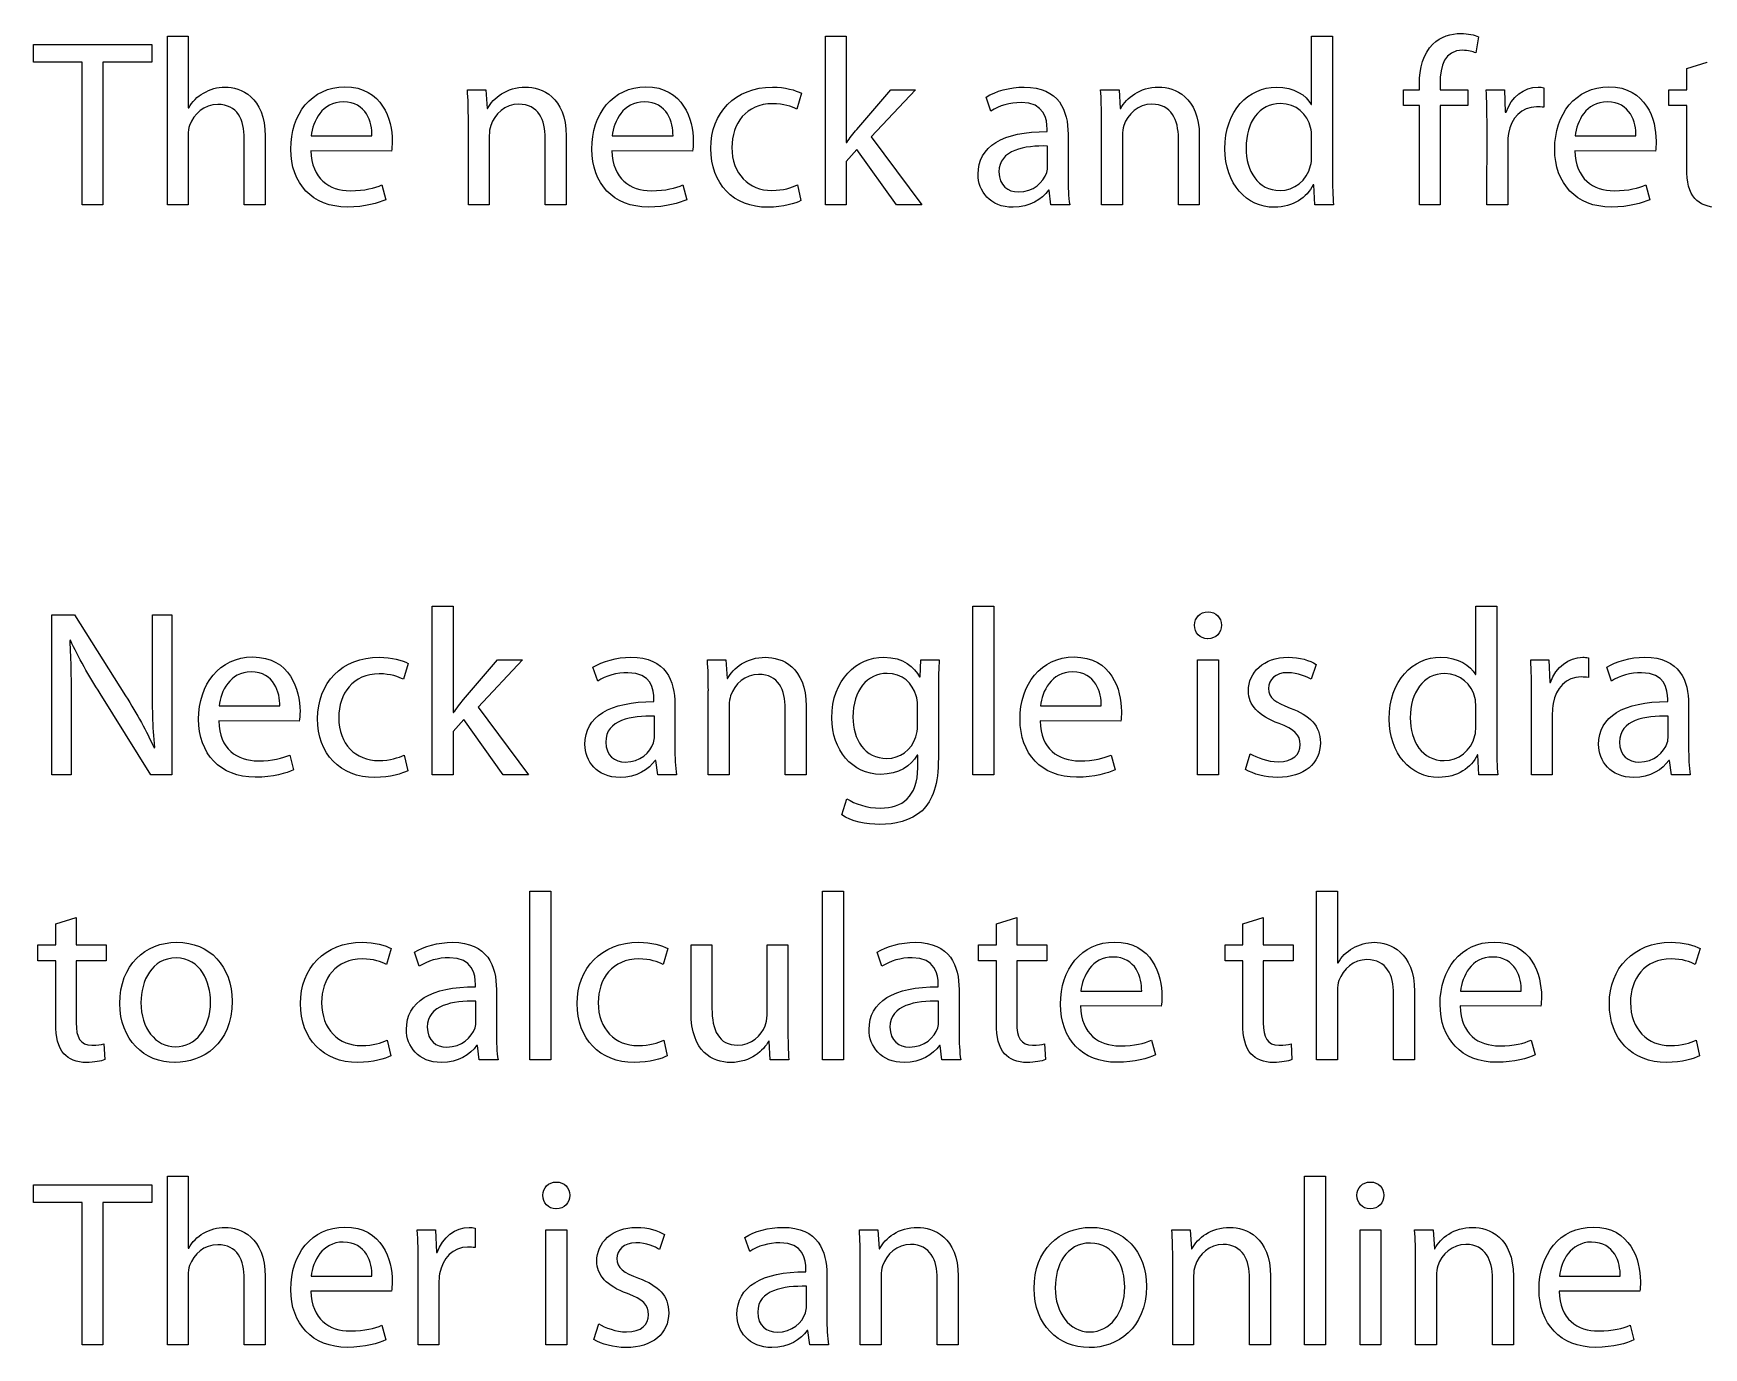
# Model space of a CAD drawing. Extents: x 14 to 1178, y 12 to 836.
# Drawn here: x 453.67 to 483.45, y 728.56 to 751.98 of the extents above; entities that cross this region are included whole.
import ezdxf

# ---------------------------------------------------------------- set-up
doc = ezdxf.new("R2010")
doc.units = 0
doc.layers.add('Gibson-Explorer-00-1958', color=7, linetype='CONTINUOUS')

msp = doc.modelspace()

# ---------------------------------------------------------------- linework, layer by layer
at = {"layer": 'Gibson-Explorer-00-1958', "color": 7}
for points in [[(454.535881, 751.465252), (453.667907, 751.465252), (453.667907, 751.778413), (455.780446, 751.778413), (455.780446, 751.465252), (454.908309, 751.465252), (454.908309, 748.925181), (454.535881, 748.925181), (454.535881, 751.465252)], [(470.419171, 741.770919), (470.79174, 741.770919), (470.79174, 738.765252), (470.419171, 738.765252), (470.419171, 741.770919)], [(474.428067, 738.765252), (474.428067, 740.814221), (474.800636, 740.814221), (474.800636, 738.765252), (474.428067, 738.765252)], [(462.520265, 736.690778), (462.892834, 736.690778), (462.892834, 733.685111), (462.520265, 733.685111), (462.520265, 736.690778)], [(467.73993, 736.690778), (468.112499, 736.690778), (468.112499, 733.685111), (467.73993, 733.685111), (467.73993, 736.690778)], [(454.535881, 731.145217), (453.667907, 731.145217), (453.667907, 731.458378), (455.780446, 731.458378), (455.780446, 731.145217), (454.908309, 731.145217), (454.908309, 728.605147), (454.535881, 728.605147), (454.535881, 731.145217)], [(476.333526, 731.610813), (476.70613, 731.610813), (476.70613, 728.605147), (476.333526, 728.605147), (476.333526, 731.610813)], [(462.808273, 728.605147), (462.808273, 730.654115), (463.180842, 730.654115), (463.180842, 728.605147), (462.808273, 728.605147)], [(477.324161, 728.605147), (477.324161, 730.654115), (477.696765, 730.654115), (477.696765, 728.605147), (477.324161, 728.605147)]]:
    msp.add_lwpolyline(points, close=True, dxfattribs=at)
for points in [[(456.428746, 750.161279), (456.428746, 748.925181), (456.056142, 748.925181), (456.056142, 751.930848), (456.056212, 751.930848)], [(456.056212, 751.930848), (456.428816, 751.930848), (456.428816, 750.652381), (456.437283, 750.652381)], [(468.349706, 750.267219), (468.955002, 750.97415), (469.399573, 750.97415), (468.607904, 750.131646), (469.509675, 748.925181), (469.056638, 748.925181), (468.35401, 749.911513), (468.163475, 749.695683), (468.163475, 748.925181), (467.790906, 748.925181), (467.790906, 751.930848), (468.163475, 751.930848), (468.163475, 750.034315), (468.163475, 750.034315)], [(476.452341, 750.711648), (476.460808, 750.711648), (476.460808, 751.930848), (476.833377, 751.930848), (476.833236, 751.930848)], [(476.833236, 751.930848), (476.833236, 749.454348)], [(479.436524, 751.918113), (479.390028, 751.630281)], [(483.149863, 749.572917), (483.149863, 750.690517), (482.832222, 750.690517), (482.832222, 750.97422), (483.149863, 750.97422), (483.149863, 751.350952), (483.513823, 751.465322), (483.513788, 751.465252)], [(461.407075, 750.97415), (461.737275, 750.97415), (461.758442, 750.639646), (461.766908, 750.639646)], [(467.363375, 750.910579), (467.278602, 750.627052)], [(470.741399, 750.593115), (470.656802, 750.842881)], [(472.697198, 750.97415), (473.027398, 750.97415), (473.048565, 750.639646), (473.057032, 750.639646)], [(478.382494, 748.925181), (478.382494, 750.690446), (478.098791, 750.690446), (478.098791, 750.97415), (478.382494, 750.97415), (478.382494, 751.071481)], [(478.750794, 751.084217), (478.750794, 750.97415), (479.246024, 750.97415), (479.246024, 750.690446), (478.754922, 750.690446), (478.754922, 748.925181), (478.382494, 748.925181), (478.382494, 748.925181)], [(479.572026, 750.97415), (479.898098, 750.97415), (479.915032, 750.571948), (479.927732, 750.571948)], [(480.600726, 751.007946), (480.600726, 750.660672)], [(461.796471, 750.161279), (461.796471, 748.925181), (461.423867, 748.925181), (461.423867, 750.419336), (461.424008, 750.419336)], [(471.744769, 750.228977), (471.744769, 750.271346)], [(473.086595, 750.161279), (473.086595, 748.925181), (472.714026, 748.925181), (472.714026, 750.419336), (472.714132, 750.419336)], [(479.957224, 750.017311), (479.957224, 748.92504), (479.58462, 748.92504), (479.588853, 750.334775), (479.588959, 750.334917)], [(457.800346, 750.144417), (457.800346, 748.925181), (457.427918, 748.925181), (457.427918, 750.102013)], [(458.621612, 750.152848), (459.705452, 750.152848), (459.705452, 750.152848)], [(463.168036, 750.14872), (463.168036, 748.925181), (462.795608, 748.925181), (462.795608, 750.106317)], [(463.989232, 750.152848), (465.073071, 750.152848), (465.073071, 750.152848)], [(468.163475, 750.034315), (468.171942, 750.034315)], [(471.753342, 749.61525), (471.753342, 749.970779), (471.753271, 749.970779)], [(472.117338, 750.182481), (472.117338, 749.416283), (472.117408, 749.416283)], [(474.458159, 750.14872), (474.458159, 748.925181), (474.085732, 748.925181), (474.085732, 750.106317)], [(476.460667, 749.784548), (476.460667, 750.140113), (476.460667, 750.140113)], [(481.160125, 750.152848), (482.243929, 750.152848), (482.243929, 750.152848)], [(460.052585, 749.881879), (458.617555, 749.886113), (458.617485, 749.886183)], [(465.420204, 749.881879), (463.98514, 749.886113), (463.985105, 749.886183)], [(482.591063, 749.881879), (481.155998, 749.886113), (481.155963, 749.886183)], [(459.883216, 749.276583), (459.950914, 749.014046)], [(465.250836, 749.276583), (465.318534, 749.014046)], [(467.291373, 749.276583), (467.354908, 748.997183), (467.354908, 748.997183)], [(472.147042, 748.925181), (471.812538, 748.925181), (471.778671, 749.183379), (471.765971, 749.183379)], [(476.850169, 748.925181), (476.515806, 748.925181), (476.498873, 749.280711), (476.490406, 749.280711)], [(482.421694, 749.276583), (482.489392, 749.014046)], [(453.993979, 738.765252), (453.993979, 741.618483), (454.400344, 741.618483), (455.310511, 740.174987)], [(455.788842, 740.420556), (455.788842, 741.618589), (456.13594, 741.618589), (456.13594, 738.765358), (455.763513, 738.765358), (454.857474, 740.213158)], [(461.338777, 740.107289), (461.94425, 740.814221), (462.388679, 740.814221), (461.597011, 739.971717), (462.498746, 738.765252), (462.045709, 738.765252), (461.343081, 739.751584), (461.152581, 739.535754), (461.152581, 738.765252), (460.780013, 738.765252), (460.780013, 741.770919), (461.152581, 741.770919), (461.152581, 739.874244), (461.152546, 739.874244)], [(479.381067, 740.551719), (479.389534, 740.551719), (479.389534, 741.770919), (479.762138, 741.770919), (479.761926, 741.770919)], [(479.761926, 741.770919), (479.761926, 739.294419)], [(454.328307, 741.165728), (454.315607, 741.161495)], [(474.610136, 741.190952), (474.605903, 741.190952), (474.605832, 741.190952)], [(460.352411, 740.75065), (460.267673, 740.467123)], [(465.686234, 740.814221), (466.016434, 740.814221), (466.037601, 740.479717), (466.046068, 740.479717)], [(469.470869, 740.509315), (469.479336, 740.509315), (469.492036, 740.814221), (469.822236, 740.814221)], [(476.540395, 740.733787), (476.45153, 740.467123)], [(480.367328, 740.814221), (480.6934, 740.814221), (480.710334, 740.412019), (480.723034, 740.412019)], [(481.396028, 740.848017), (481.396028, 740.500742)], [(463.73047, 740.433185), (463.645909, 740.682776)], [(481.807049, 740.433185), (481.722489, 740.682776)], [(464.733875, 740.069048), (464.733875, 740.111417)], [(466.07563, 740.00135), (466.07563, 738.765252), (465.703026, 738.765252), (465.703026, 740.259548), (465.703168, 740.259548)], [(469.805303, 740.255421), (469.805303, 739.065854), (469.805409, 739.065854)], [(480.752526, 739.857417), (480.752526, 738.765146), (480.379922, 738.765146), (480.384155, 740.174882), (480.384261, 740.174987)], [(482.810455, 740.069048), (482.810455, 740.111417)], [(454.341007, 739.984664), (454.341007, 738.765429), (453.993909, 738.765429), (453.993979, 738.765252)], [(456.978479, 739.992919), (458.062283, 739.992919), (458.062283, 739.992919)], [(461.152546, 739.874244), (461.161013, 739.874244)], [(464.742377, 739.455321), (464.742377, 739.81085), (464.742342, 739.81085)], [(465.106444, 740.022552), (465.106444, 739.256354), (465.106479, 739.256354)], [(467.447195, 739.988791), (467.447195, 738.765252), (467.074767, 738.765252), (467.074767, 739.946387)], [(469.432875, 739.641517), (469.432875, 740.009782), (469.43284, 740.009782)], [(471.62546, 739.992919), (472.709299, 739.992919), (472.709299, 739.992919)], [(479.389322, 739.624442), (479.389322, 739.980148), (479.389322, 739.980148)], [(482.818992, 739.455321), (482.818992, 739.81085), (482.818922, 739.81085)], [(483.183024, 740.022552), (483.183024, 739.256354), (483.183059, 739.256354)], [(458.409452, 739.72195), (456.974422, 739.726184), (456.974352, 739.726254)], [(473.056432, 739.72195), (471.621367, 739.726184), (471.621332, 739.726254)], [(455.818511, 739.247923), (455.831211, 739.252156)], [(458.240048, 739.116654), (458.307746, 738.854152)], [(460.280409, 739.116654), (460.343979, 738.837254), (460.343979, 738.837254)], [(465.136113, 738.765252), (464.801609, 738.765252), (464.767742, 739.02345), (464.755042, 739.02345)], [(469.436967, 738.892217), (469.436967, 739.116654), (469.428501, 739.116654)], [(472.887063, 739.116654), (472.954762, 738.854152)], [(475.278826, 738.862584), (475.367691, 739.141984), (475.367691, 739.141984)], [(479.778859, 738.765252), (479.444532, 738.765252), (479.427599, 739.120782), (479.419132, 739.120782)], [(483.212692, 738.765252), (482.878188, 738.765252), (482.844322, 739.02345), (482.831622, 739.02345)], [(468.082371, 738.049889), (468.17554, 738.337721)], [(476.922735, 734.921209), (476.922735, 733.685111), (476.550167, 733.685111), (476.550167, 736.690778), (476.550237, 736.690778)], [(476.550237, 736.690778), (476.922806, 736.690778), (476.922806, 735.412311), (476.931273, 735.412311)], [(454.066052, 734.332882), (454.066052, 735.450482), (453.748411, 735.450482), (453.748411, 735.734186), (454.066052, 735.734186), (454.066052, 736.110917), (454.430048, 736.225287), (454.429978, 736.225182)], [(454.429978, 736.225182), (454.429978, 735.73408), (454.963448, 735.73408), (454.963448, 735.450376), (454.429978, 735.450376), (454.429978, 734.345546)], [(470.839153, 734.332882), (470.839153, 735.450482), (470.521512, 735.450482), (470.521512, 735.734186), (470.839153, 735.734186), (470.839153, 736.110917), (471.203114, 736.225287), (471.203079, 736.225182)], [(471.203079, 736.225182), (471.203079, 735.73408), (471.736585, 735.73408), (471.736585, 735.450376), (471.203079, 735.450376), (471.203079, 734.345546)], [(475.233918, 734.332882), (475.233918, 735.450482), (474.916276, 735.450482), (474.916276, 735.734186), (475.233918, 735.734186), (475.233918, 736.110917), (475.597914, 736.225287), (475.597843, 736.225182)], [(475.597843, 736.225182), (475.597843, 735.73408), (476.131314, 735.73408), (476.131314, 735.450376), (475.597843, 735.450376), (475.597843, 734.345546)], [(460.048034, 735.670509), (459.963297, 735.386982)], [(464.979867, 735.670509), (464.89513, 735.386982)], [(465.394558, 734.536046), (465.394558, 735.73408), (465.767161, 735.73408), (465.767161, 734.603744)], [(466.749259, 734.480943), (466.749259, 735.73408), (467.121687, 735.73408), (467.121687, 734.243911), (467.121863, 734.243911)], [(483.387035, 735.670509), (483.302263, 735.386982)], [(460.547391, 735.352868), (460.462795, 735.60267)], [(468.798052, 735.352868), (468.713456, 735.60267)], [(461.550762, 734.988907), (461.550762, 735.031276)], [(461.923365, 734.942411), (461.923365, 734.176213), (461.923401, 734.176213)], [(469.801422, 734.988907), (469.801422, 735.031276)], [(470.174026, 734.942411), (470.174026, 734.176213), (470.174061, 734.176213)], [(472.346537, 734.912778), (473.430341, 734.912778), (473.430341, 734.912778)], [(478.2943, 734.904346), (478.2943, 733.685111), (477.921908, 733.685111), (477.921908, 734.861943)], [(479.115637, 734.912778), (480.199441, 734.912778), (480.199441, 734.912778)], [(461.559299, 734.37518), (461.559299, 734.730709), (461.559228, 734.730709)], [(469.809959, 734.37518), (469.809959, 734.730709), (469.809889, 734.730709)], [(473.777475, 734.641809), (472.34241, 734.646043), (472.342375, 734.646113)], [(480.546574, 734.641809), (479.11151, 734.646043), (479.111474, 734.646113)], [(454.925383, 733.973048), (454.942317, 733.689521)], [(456.20004, 733.918015), (456.204273, 733.918015), (456.204203, 733.918015)], [(459.976032, 734.036513), (460.039603, 733.757113), (460.039603, 733.757113)], [(461.953034, 733.685111), (461.61853, 733.685111), (461.584663, 733.943309), (461.571963, 733.943309)], [(464.907865, 734.036513), (464.971436, 733.757113), (464.971436, 733.757113)], [(467.138797, 733.685111), (466.808597, 733.685111), (466.78743, 734.01965), (466.778963, 734.01965)], [(470.203695, 733.685111), (469.869191, 733.685111), (469.835324, 733.943309), (469.822624, 733.943309)], [(471.698485, 733.973048), (471.715418, 733.689521)], [(473.608106, 734.036513), (473.675804, 733.774011)], [(476.093249, 733.973048), (476.110182, 733.689521)], [(480.377206, 734.036513), (480.444904, 733.774011)], [(483.315033, 734.036513), (483.378568, 733.757113), (483.378568, 733.757113)], [(456.19563, 733.638615), (456.191397, 733.638615), (456.191503, 733.638615)], [(456.428746, 729.841245), (456.428746, 728.605147), (456.056142, 728.605147), (456.056142, 731.610813), (456.056212, 731.610813)], [(456.056212, 731.610813), (456.428816, 731.610813), (456.428816, 730.332347), (456.437283, 730.332347)], [(462.990342, 731.030847), (462.986108, 731.030847), (462.986038, 731.030847)], [(477.50623, 731.030847), (477.501996, 731.030847), (477.501926, 731.030847)], [(460.513948, 730.654115), (460.84002, 730.654115), (460.856953, 730.251913), (460.869653, 730.251913)], [(461.542648, 730.687911), (461.542648, 730.340813)], [(464.920777, 730.573682), (464.831912, 730.307017)], [(468.396167, 730.654115), (468.726367, 730.654115), (468.747534, 730.319611), (468.756001, 730.319611)], [(473.967234, 730.654115), (474.297434, 730.654115), (474.3186, 730.319611), (474.327067, 730.319611)], [(478.297687, 730.654115), (478.627887, 730.654115), (478.649053, 730.319611), (478.65752, 730.319611)], [(466.440403, 730.27308), (466.355806, 730.522847)], [(460.899146, 729.697452), (460.899146, 728.605182), (460.526577, 728.605182), (460.53081, 730.014917), (460.530881, 730.014882)], [(468.785563, 729.841245), (468.785563, 728.605147), (468.412995, 728.605147), (468.412995, 730.099443), (468.413101, 730.099443)], [(474.35663, 729.841245), (474.35663, 728.605147), (473.984061, 728.605147), (473.984061, 730.099443), (473.984167, 730.099443)], [(478.687083, 729.841245), (478.687083, 728.605147), (478.314479, 728.605147), (478.314479, 730.099443), (478.31462, 730.099443)], [(457.800346, 729.824382), (457.800346, 728.605147), (457.427918, 728.605147), (457.427918, 729.781837)], [(458.621612, 729.832813), (459.705452, 729.832813), (459.705452, 729.832813)], [(467.443773, 729.908943), (467.443773, 729.951311)], [(467.816377, 729.862447), (467.816377, 729.096249), (467.816412, 729.096249)], [(470.157128, 729.828686), (470.157128, 728.605147), (469.7847, 728.605147), (469.7847, 729.786317)], [(475.728194, 729.828686), (475.728194, 728.605147), (475.355767, 728.605147), (475.355767, 729.786317)], [(480.058647, 729.828686), (480.058647, 728.605147), (479.68622, 728.605147), (479.68622, 729.786317)], [(480.88002, 729.832813), (481.963859, 729.832813), (481.963859, 729.832813)], [(460.052585, 729.561845), (458.617555, 729.566078), (458.617485, 729.566148)], [(467.45231, 729.295215), (467.45231, 729.650745), (467.45224, 729.650745)], [(482.310992, 729.561845), (480.875928, 729.566078), (480.875892, 729.566148)], [(459.883216, 728.956549), (459.950914, 728.694047)], [(463.659208, 728.702478), (463.748073, 728.981878), (463.748073, 728.981878)], [(467.846046, 728.605147), (467.511542, 728.605147), (467.477675, 728.863345), (467.464975, 728.863345)], [(472.502571, 728.83805), (472.506804, 728.83805), (472.506734, 728.83805)], [(482.141624, 728.956549), (482.209322, 728.694047)], [(472.498161, 728.55865), (472.493928, 728.55865), (472.494034, 728.55865)]]:
    msp.add_lwpolyline(points, dxfattribs=at)
for points in [[(478.382494, 751.071481), (478.382494, 751.359313), (478.450192, 751.621815), (478.623653, 751.78702)], [(478.623653, 751.78702), (478.76353, 751.922417), (478.949726, 751.977379), (479.119059, 751.977379)], [(479.119059, 751.977379), (479.254455, 751.977379), (479.364522, 751.947746), (479.436524, 751.918113)], [(479.148692, 751.676954), (478.835355, 751.676954), (478.750794, 751.397377), (478.750794, 751.084217)], [(479.390028, 751.630281), (479.330761, 751.655681), (479.258759, 751.676954), (479.148692, 751.676954)], [(456.437283, 750.652381), (456.49655, 750.75832), (456.589718, 750.855652), (456.703948, 750.914883)], [(456.703948, 750.914883), (456.814014, 750.982581), (456.945248, 751.020646), (457.084948, 751.020646)], [(457.084948, 751.020646), (457.36022, 751.020646), (457.800346, 750.851348), (457.800346, 750.144417)], [(458.257652, 749.915817), (458.257652, 750.538187), (458.625916, 751.024985), (459.222781, 751.024985)], [(459.222781, 751.024985), (459.891648, 751.024985), (460.065285, 750.436552), (460.065285, 750.059644)], [(461.424008, 750.419336), (461.424008, 750.635483), (461.419775, 750.804817), (461.407075, 750.97415)], [(461.766908, 750.639646), (461.868544, 750.830146), (462.105575, 751.020646), (462.444206, 751.020646)], [(462.444206, 751.020646), (462.72791, 751.020646), (463.168036, 750.851348), (463.168036, 750.14872)], [(463.625271, 749.915817), (463.625271, 750.538187), (463.993536, 751.024985), (464.590401, 751.024985)], [(464.590401, 751.024985), (465.259267, 751.024985), (465.432904, 750.436552), (465.432904, 750.059644)], [(465.746242, 749.928411), (465.746242, 750.559177), (466.178077, 751.020646), (466.846944, 751.020646)], [(466.846944, 751.020646), (467.067077, 751.020646), (467.26174, 750.965719), (467.363375, 750.910579)], [(470.656802, 750.842881), (470.826136, 750.948503), (471.075902, 751.020646), (471.3341, 751.020646)], [(471.3341, 751.020646), (471.964902, 751.020646), (472.117338, 750.593115), (472.117338, 750.182481)], [(472.714132, 750.419336), (472.714132, 750.635483), (472.709898, 750.804817), (472.697198, 750.97415)], [(473.057032, 750.639646), (473.158667, 750.830146), (473.395698, 751.020646), (473.73433, 751.020646)], [(473.73433, 751.020646), (474.017893, 751.020646), (474.458159, 750.851348), (474.458159, 750.14872)], [(474.915677, 749.919944), (474.911443, 750.605885), (475.338904, 751.020646), (475.83431, 751.020646)], [(475.83431, 751.020646), (476.151775, 751.020646), (476.363477, 750.872515), (476.452341, 750.711648)], [(479.588959, 750.334917), (479.588959, 750.576252), (479.584726, 750.78365), (479.572026, 750.97415)], [(479.927732, 750.571948), (480.020759, 750.847185), (480.2495, 751.020646), (480.499267, 751.020646)], [(480.499267, 751.020646), (480.537332, 751.020646), (480.566965, 751.016413), (480.600726, 751.007946)], [(480.796129, 749.915817), (480.796129, 750.538187), (481.164429, 751.024985), (481.761294, 751.024985)], [(481.761294, 751.024985), (482.430161, 751.024985), (482.603763, 750.436552), (482.603763, 750.059644)], [(456.953714, 750.711648), (456.712379, 750.711648), (456.526148, 750.542315), (456.454146, 750.339044)], [(457.427918, 750.102013), (457.427918, 750.436552), (457.305116, 750.711648), (456.953714, 750.711648)], [(459.193148, 750.75832), (458.812112, 750.75832), (458.651246, 750.411046), (458.621612, 750.152848)], [(459.705452, 750.152848), (459.709685, 750.385717), (459.60812, 750.75832), (459.193148, 750.75832)], [(462.321405, 750.715952), (462.080069, 750.715952), (461.889569, 750.542315), (461.821871, 750.334917)], [(462.795608, 750.106317), (462.795608, 750.436552), (462.672806, 750.715952), (462.321405, 750.715952)], [(464.560767, 750.75832), (464.179767, 750.75832), (464.018865, 750.411046), (463.989232, 750.152848)], [(465.073071, 750.152848), (465.077304, 750.385717), (464.97574, 750.75832), (464.560767, 750.75832)], [(466.846944, 750.724383), (466.377044, 750.724383), (466.122973, 750.372981), (466.122973, 749.94545)], [(467.278602, 750.627052), (467.189738, 750.673583), (467.050038, 750.724383), (466.846944, 750.724383)], [(471.278997, 750.745585), (471.084334, 750.745585), (470.885402, 750.690446), (470.741399, 750.593115)], [(471.744769, 750.271346), (471.744769, 750.440679), (471.698097, 750.749713), (471.278997, 750.745585)], [(473.611528, 750.715952), (473.370193, 750.715952), (473.179693, 750.542315), (473.111995, 750.334917)], [(474.085732, 750.106317), (474.085732, 750.436552), (473.96293, 750.715952), (473.611528, 750.715952)], [(475.906136, 750.728511), (475.520796, 750.728511), (475.292232, 750.389879), (475.292232, 749.941146)], [(476.443734, 750.300979), (476.38863, 750.533883), (476.185536, 750.728511), (475.906136, 750.728511)], [(480.469492, 750.669138), (480.207132, 750.669138), (480.020759, 750.470172), (479.969924, 750.195075)], [(480.600726, 750.660672), (480.558534, 750.664905), (480.520292, 750.669138), (480.469492, 750.669138)], [(481.731661, 750.75832), (481.350625, 750.75832), (481.189724, 750.411046), (481.160125, 750.152848)], [(482.243929, 750.152848), (482.248163, 750.385717), (482.146598, 750.75832), (481.731661, 750.75832)], [(456.454146, 750.339044), (456.432979, 750.28842), (456.428746, 750.233281), (456.428746, 750.161279)], [(461.821871, 750.334917), (461.804938, 750.28842), (461.796471, 750.220546), (461.796471, 750.161279)], [(468.171942, 750.034315), (468.222742, 750.106317), (468.29044, 750.199344), (468.349706, 750.267219)], [(470.512799, 749.467083), (470.512799, 749.962313), (470.9531, 750.233281), (471.744769, 750.228977)], [(473.111995, 750.334917), (473.095061, 750.28842), (473.086595, 750.220546), (473.086595, 750.161279)], [(476.460667, 750.140113), (476.460667, 750.190913), (476.456434, 750.250179), (476.443734, 750.300979)], [(460.065285, 750.059644), (460.065285, 749.983515), (460.061052, 749.924248), (460.052585, 749.881879)], [(465.432904, 750.059644), (465.432904, 749.983515), (465.428671, 749.924248), (465.420204, 749.881879)], [(466.76651, 748.878685), (466.148444, 748.878685), (465.746242, 749.297785), (465.746242, 749.928411)], [(466.122973, 749.94545), (466.122973, 749.471246), (466.427844, 749.179252), (466.834208, 749.179252)], [(471.753271, 749.970779), (471.346942, 749.979246), (470.885473, 749.907385), (470.885473, 749.509487)], [(475.292232, 749.941146), (475.292232, 749.522046), (475.49963, 749.179252), (475.897704, 749.179252)], [(479.969924, 750.195075), (479.961457, 750.139972), (479.957224, 750.080705), (479.957224, 750.017311)], [(482.603763, 750.059644), (482.603763, 749.983515), (482.599529, 749.924248), (482.591063, 749.881879)], [(459.26515, 748.882813), (458.638652, 748.882813), (458.257652, 749.301913), (458.257652, 749.915817)], [(458.617485, 749.886183), (458.625952, 749.382346), (458.943381, 749.174948), (459.315985, 749.174948)], [(464.632769, 748.882813), (464.006306, 748.882813), (463.625271, 749.301913), (463.625271, 749.915817)], [(463.985105, 749.886183), (463.993571, 749.382346), (464.311001, 749.174948), (464.683604, 749.174948)], [(475.796245, 748.878685), (475.30084, 748.878685), (474.915677, 749.297785), (474.915677, 749.919944)], [(476.443734, 749.623681), (476.456434, 749.674481), (476.460667, 749.725317), (476.460667, 749.784548)], [(481.803663, 748.882813), (481.177165, 748.882813), (480.796129, 749.301913), (480.796129, 749.915817)], [(481.155963, 749.886183), (481.164429, 749.382346), (481.481894, 749.174948), (481.854463, 749.174948)], [(471.139297, 748.878685), (470.7245, 748.878685), (470.512799, 749.170644), (470.512799, 749.467083)], [(470.885473, 749.509487), (470.885473, 749.263848), (471.04634, 749.153781), (471.232536, 749.153781)], [(471.232536, 749.153781), (471.503504, 749.153781), (471.677142, 749.323079), (471.736408, 749.496717)], [(471.736408, 749.496717), (471.749108, 749.534781), (471.753342, 749.57715), (471.753342, 749.61525)], [(472.117408, 749.416283), (472.117408, 749.238519), (472.125875, 749.064881), (472.147042, 748.925181)], [(475.897704, 749.179252), (476.147471, 749.179252), (476.376036, 749.348585), (476.443734, 749.623681)], [(476.833236, 749.454348), (476.833236, 749.272279), (476.837469, 749.064881), (476.850169, 748.925181)], [(483.29369, 749.035319), (483.192055, 749.149513), (483.149863, 749.331617), (483.149863, 749.572917)], [(459.315985, 749.174948), (459.582614, 749.174948), (459.74782, 749.221444), (459.883216, 749.276583)], [(464.683604, 749.174948), (464.950234, 749.174948), (465.11544, 749.221444), (465.250836, 749.276583)], [(466.834208, 749.179252), (467.04591, 749.179252), (467.18561, 749.230087), (467.291373, 749.276583)], [(471.765971, 749.183379), (471.655869, 749.022513), (471.431432, 748.878685), (471.139297, 748.878685)], [(476.490406, 749.280711), (476.376212, 749.052146), (476.130573, 748.878685), (475.796245, 748.878685)], [(481.854463, 749.174948), (482.121127, 749.174948), (482.286298, 749.221444), (482.421694, 749.276583)], [(483.695927, 748.878756), (483.52229, 748.878756), (483.38259, 748.937987), (483.29369, 749.035319)], [(459.950914, 749.014046), (459.819646, 748.954815), (459.591046, 748.882813), (459.26515, 748.882813)], [(465.318534, 749.014046), (465.187442, 748.954815), (464.958701, 748.882813), (464.632769, 748.882813)], [(467.354908, 748.997183), (467.257612, 748.950511), (467.041606, 748.878685), (466.76651, 748.878685)], [(482.489392, 749.014046), (482.358123, 748.954815), (482.129559, 748.882813), (481.803663, 748.882813)], [(474.373105, 741.432287), (474.373105, 741.563521), (474.470436, 741.669283), (474.614263, 741.669283)], [(474.614263, 741.669283), (474.758267, 741.669283), (474.851436, 741.563521), (474.851436, 741.432287)], [(474.605832, 741.190952), (474.466132, 741.190952), (474.373105, 741.301019), (474.373105, 741.432287)], [(474.851436, 741.432287), (474.851436, 741.301019), (474.758267, 741.190952), (474.610136, 741.190952)], [(454.315607, 741.161495), (454.336774, 740.801662), (454.341007, 740.458691), (454.341007, 739.984664)], [(454.857474, 740.213158), (454.658507, 740.530623), (454.468007, 740.856695), (454.328307, 741.165728)], [(456.614483, 739.755887), (456.614483, 740.378258), (456.982783, 740.865021), (457.579648, 740.865021)], [(457.579648, 740.865021), (458.248515, 740.865021), (458.422152, 740.276623), (458.422152, 739.899715)], [(458.735313, 739.768623), (458.735313, 740.399248), (459.167148, 740.860717), (459.836015, 740.860717)], [(459.836015, 740.860717), (460.056148, 740.860717), (460.250811, 740.805789), (460.352411, 740.75065)], [(463.645909, 740.682776), (463.815242, 740.788715), (464.065009, 740.860717), (464.323207, 740.860717)], [(464.323207, 740.860717), (464.954009, 740.860717), (465.106444, 740.433185), (465.106444, 740.022552)], [(465.703168, 740.259548), (465.703168, 740.475554), (465.698934, 740.644887), (465.686234, 740.814221)], [(466.046068, 740.479717), (466.147703, 740.670217), (466.384699, 740.860717), (466.723366, 740.860717)], [(466.723366, 740.860717), (467.007069, 740.860717), (467.447195, 740.691419), (467.447195, 739.988791)], [(467.904571, 739.777089), (467.904571, 740.47125), (468.357573, 740.860717), (468.831636, 740.860717)], [(468.831636, 740.860717), (469.187165, 740.860717), (469.377665, 740.678648), (469.470869, 740.509315)], [(469.822236, 740.814221), (469.809536, 740.670217), (469.805303, 740.505187), (469.805303, 740.255421)], [(471.261499, 739.755887), (471.261499, 740.378258), (471.629763, 740.865021), (472.226628, 740.865021)], [(472.226628, 740.865021), (472.895495, 740.865021), (473.069132, 740.276623), (473.069132, 739.899715)], [(475.33393, 740.259548), (475.33393, 740.589783), (475.604722, 740.860717), (476.040861, 740.860717)], [(476.040861, 740.860717), (476.248259, 740.860717), (476.430328, 740.805789), (476.540395, 740.733787)], [(477.844367, 739.760015), (477.840134, 740.445956), (478.26763, 740.860717), (478.763036, 740.860717)], [(478.763036, 740.860717), (479.080501, 740.860717), (479.292202, 740.712585), (479.381067, 740.551719)], [(480.384261, 740.174987), (480.384261, 740.416323), (480.380028, 740.623721), (480.367328, 740.814221)], [(480.723034, 740.412019), (480.816061, 740.687256), (481.044626, 740.860717), (481.294393, 740.860717)], [(481.294393, 740.860717), (481.332634, 740.860717), (481.362267, 740.856483), (481.396028, 740.848017)], [(481.722489, 740.682776), (481.891822, 740.788715), (482.141589, 740.860717), (482.399787, 740.860717)], [(482.399787, 740.860717), (483.030588, 740.860717), (483.183024, 740.433185), (483.183024, 740.022552)], [(455.831211, 739.252156), (455.797344, 739.633191), (455.788842, 739.980254), (455.788842, 740.420556)], [(457.550015, 740.598391), (457.168979, 740.598391), (457.008113, 740.251117), (456.978479, 739.992919)], [(458.062283, 739.992919), (458.066517, 740.225787), (457.964987, 740.598391), (457.550015, 740.598391)], [(459.836015, 740.564454), (459.366079, 740.564454), (459.112009, 740.213052), (459.112009, 739.785521)], [(460.267673, 740.467123), (460.178809, 740.513654), (460.039109, 740.564454), (459.836015, 740.564454)], [(464.268068, 740.585656), (464.07344, 740.585656), (463.874473, 740.530517), (463.73047, 740.433185)], [(464.733875, 740.111417), (464.733875, 740.28075), (464.687168, 740.589783), (464.268068, 740.585656)], [(466.600564, 740.556023), (466.359228, 740.556023), (466.168693, 740.382385), (466.10103, 740.174987)], [(467.074767, 739.946387), (467.074767, 740.276623), (466.951966, 740.556023), (466.600564, 740.556023)], [(468.890973, 740.572885), (468.535409, 740.572885), (468.281338, 740.272319), (468.281338, 739.793952)], [(469.411673, 740.174987), (469.343975, 740.395121), (469.16621, 740.572885), (468.890973, 740.572885)], [(472.196995, 740.598391), (471.815995, 740.598391), (471.655093, 740.251117), (471.62546, 739.992919)], [(472.709299, 739.992919), (472.713532, 740.225787), (472.611967, 740.598391), (472.196995, 740.598391)], [(476.03243, 740.585656), (475.812297, 740.585656), (475.693622, 740.458515), (475.693622, 740.306256)], [(476.45153, 740.467123), (476.371097, 740.513654), (476.22293, 740.585656), (476.03243, 740.585656)], [(478.834791, 740.568582), (478.449452, 740.568582), (478.220852, 740.22995), (478.220852, 739.781217)], [(479.372389, 740.14105), (479.31725, 740.373954), (479.114156, 740.568582), (478.834791, 740.568582)], [(481.264759, 740.509209), (481.002434, 740.509209), (480.816061, 740.310278), (480.765226, 740.035182)], [(481.396028, 740.500742), (481.353836, 740.504976), (481.315595, 740.509209), (481.264759, 740.509209)], [(482.344683, 740.585656), (482.15002, 740.585656), (481.951053, 740.530517), (481.807049, 740.433185)], [(482.810455, 740.111417), (482.810455, 740.28075), (482.763783, 740.589783), (482.344683, 740.585656)], [(455.310511, 740.174987), (455.517909, 739.840484), (455.687242, 739.544185), (455.818511, 739.247923)], [(461.161013, 739.874244), (461.211848, 739.946387), (461.279546, 740.039415), (461.338777, 740.107289)], [(466.10103, 740.174987), (466.084097, 740.128491), (466.07563, 740.060617), (466.07563, 740.00135)], [(469.43284, 740.009782), (469.43284, 740.069048), (469.428607, 740.124187), (469.411673, 740.174987)], [(475.879995, 739.679582), (475.507391, 739.815154), (475.33393, 740.014085), (475.33393, 740.259548)], [(475.693622, 740.306256), (475.693622, 740.132619), (475.812297, 740.056489), (476.078926, 739.954854)], [(479.389322, 739.980148), (479.389322, 740.030984), (479.385089, 740.09025), (479.372389, 740.14105)], [(458.422152, 739.899715), (458.422152, 739.823585), (458.417919, 739.764319), (458.409452, 739.72195)], [(463.501905, 739.307154), (463.501905, 739.802384), (463.942171, 740.073352), (464.733875, 740.069048)], [(464.742342, 739.81085), (464.335977, 739.819317), (463.874509, 739.747456), (463.874509, 739.349558)], [(473.069132, 739.899715), (473.069132, 739.823585), (473.064899, 739.764319), (473.056432, 739.72195)], [(476.078926, 739.954854), (476.430328, 739.823585), (476.616559, 739.645821), (476.616559, 739.336787)], [(480.765226, 740.035182), (480.756759, 739.980042), (480.752526, 739.920811), (480.752526, 739.857417)], [(481.578485, 739.307154), (481.578485, 739.802384), (482.018751, 740.073352), (482.810455, 740.069048)], [(482.818922, 739.81085), (482.412592, 739.819317), (481.951089, 739.747456), (481.951089, 739.349558)], [(457.622017, 738.722884), (456.995519, 738.722884), (456.614483, 739.141984), (456.614483, 739.755887)], [(456.974352, 739.726254), (456.982819, 739.222417), (457.300248, 739.015019), (457.672817, 739.015019)], [(459.755546, 738.718756), (459.137515, 738.718756), (458.735313, 739.137856), (458.735313, 739.768623)], [(459.112009, 739.785521), (459.112009, 739.311317), (459.416915, 739.019323), (459.823244, 739.019323)], [(468.776673, 738.773684), (468.268532, 738.773684), (467.904571, 739.205519), (467.904571, 739.777089)], [(468.281338, 739.793952), (468.281338, 739.396054), (468.488736, 739.057387), (468.886811, 739.057387)], [(469.403242, 739.44255), (469.424409, 739.501817), (469.432875, 739.573819), (469.432875, 739.641517)], [(472.268997, 738.722884), (471.642534, 738.722884), (471.261499, 739.141984), (471.261499, 739.755887)], [(471.621332, 739.726254), (471.629799, 739.222417), (471.947228, 739.015019), (472.319832, 739.015019)], [(476.256691, 739.30285), (476.256691, 739.480615), (476.150928, 739.578123), (475.879995, 739.679582)], [(478.724936, 738.718756), (478.22953, 738.718756), (477.844367, 739.137856), (477.844367, 739.760015)], [(478.220852, 739.781217), (478.220852, 739.362117), (478.42825, 739.019323), (478.826324, 739.019323)], [(479.372389, 739.463752), (479.385089, 739.514552), (479.389322, 739.565387), (479.389322, 739.624442)], [(464.128403, 738.718756), (463.713607, 738.718756), (463.501905, 739.010715), (463.501905, 739.307154)], [(463.874509, 739.349558), (463.874509, 739.103919), (464.035411, 738.993817), (464.221607, 738.993817)], [(464.221607, 738.993817), (464.492575, 738.993817), (464.666213, 739.16315), (464.725444, 739.336787)], [(464.725444, 739.336787), (464.738144, 739.374852), (464.742377, 739.417221), (464.742377, 739.455321)], [(465.106479, 739.256354), (465.106479, 739.078589), (465.114946, 738.904952), (465.136113, 738.765252)], [(468.886811, 739.057387), (469.119538, 739.057387), (469.326936, 739.201215), (469.403242, 739.44255)], [(476.616559, 739.336787), (476.616559, 738.97265), (476.333032, 738.718756), (475.854489, 738.718756)], [(475.863097, 738.998156), (476.129761, 738.998156), (476.256691, 739.129389), (476.256691, 739.30285)], [(478.826324, 739.019323), (479.076091, 739.019323), (479.304691, 739.188656), (479.372389, 739.463752)], [(479.761926, 739.294419), (479.761926, 739.11235), (479.766159, 738.904952), (479.778859, 738.765252)], [(482.204983, 738.718756), (481.790187, 738.718756), (481.578485, 739.010715), (481.578485, 739.307154)], [(481.951089, 739.349558), (481.951089, 739.103919), (482.11199, 738.993817), (482.298187, 738.993817)], [(482.298187, 738.993817), (482.569155, 738.993817), (482.742792, 739.16315), (482.802059, 739.336787)], [(482.802059, 739.336787), (482.814759, 739.374852), (482.818992, 739.417221), (482.818992, 739.455321)], [(483.183059, 739.256354), (483.183059, 739.078589), (483.191526, 738.904952), (483.212692, 738.765252)], [(457.672817, 739.015019), (457.939481, 739.015019), (458.104652, 739.061515), (458.240048, 739.116654)], [(459.823244, 739.019323), (460.034946, 739.019323), (460.174646, 739.070158), (460.280409, 739.116654)], [(464.755042, 739.02345), (464.644975, 738.862584), (464.420538, 738.718756), (464.128403, 738.718756)], [(469.428501, 739.116654), (469.318434, 738.926154), (469.094138, 738.773684), (468.776673, 738.773684)], [(469.805409, 739.065854), (469.805409, 738.591615), (469.707936, 738.308087), (469.513273, 738.126019)], [(472.319832, 739.015019), (472.586462, 739.015019), (472.751667, 739.061515), (472.887063, 739.116654)], [(475.367691, 739.141984), (475.482061, 739.074285), (475.676724, 738.998156), (475.863097, 738.998156)], [(479.419132, 739.120782), (479.304938, 738.892217), (479.059299, 738.718756), (478.724936, 738.718756)], [(482.831622, 739.02345), (482.721555, 738.862584), (482.497118, 738.718756), (482.204983, 738.718756)], [(458.307746, 738.854152), (458.176689, 738.794885), (457.947913, 738.722884), (457.622017, 738.722884)], [(460.343979, 738.837254), (460.246648, 738.790582), (460.030642, 738.718756), (459.755546, 738.718756)], [(468.776709, 738.172515), (469.157567, 738.172515), (469.436967, 738.371482), (469.436967, 738.892217)], [(472.954762, 738.854152), (472.823493, 738.794885), (472.594928, 738.722884), (472.268997, 738.722884)], [(475.854489, 738.718756), (475.630228, 738.718756), (475.42283, 738.777987), (475.278826, 738.862584)], [(468.17554, 738.337721), (468.310936, 738.248821), (468.522638, 738.172515), (468.776709, 738.172515)], [(468.763973, 737.880556), (468.518334, 737.880556), (468.247542, 737.939823), (468.082371, 738.049889)], [(469.513273, 738.126019), (469.310003, 737.94395), (469.022171, 737.880556), (468.763973, 737.880556)], [(455.209299, 734.692644), (455.209299, 735.378374), (455.662336, 735.780611), (456.225264, 735.780611)], [(456.225264, 735.780611), (456.813697, 735.780611), (457.211595, 735.352868), (457.211595, 734.730709)], [(458.430936, 734.688482), (458.430936, 735.319107), (458.862771, 735.780611), (459.531638, 735.780611)], [(459.531638, 735.780611), (459.751771, 735.780611), (459.946434, 735.725648), (460.048034, 735.670509)], [(460.462795, 735.60267), (460.632128, 735.708574), (460.881895, 735.780611), (461.140128, 735.780611)], [(461.140128, 735.780611), (461.770895, 735.780611), (461.923365, 735.352868), (461.923365, 734.942411)], [(463.362734, 734.688482), (463.362734, 735.319107), (463.794605, 735.780611), (464.463471, 735.780611)], [(464.463471, 735.780611), (464.683604, 735.780611), (464.878232, 735.725648), (464.979867, 735.670509)], [(468.713456, 735.60267), (468.882789, 735.708574), (469.132555, 735.780611), (469.390754, 735.780611)], [(469.390754, 735.780611), (470.021555, 735.780611), (470.174026, 735.352868), (470.174026, 734.942411)], [(471.982541, 734.675746), (471.982541, 735.298117), (472.350841, 735.78488), (472.947706, 735.78488)], [(472.947706, 735.78488), (473.616573, 735.78488), (473.790175, 735.196482), (473.790175, 734.819574)], [(476.931273, 735.412311), (476.990504, 735.51825), (477.083708, 735.615582), (477.197902, 735.674813)], [(477.197902, 735.674813), (477.307969, 735.742511), (477.439237, 735.780611), (477.578937, 735.780611)], [(477.578937, 735.780611), (477.854033, 735.780611), (478.2943, 735.611278), (478.2943, 734.904346)], [(478.751641, 734.675746), (478.751641, 735.298117), (479.119941, 735.78488), (479.716806, 735.78488)], [(479.716806, 735.78488), (480.385637, 735.78488), (480.559274, 735.196482), (480.559274, 734.819574)], [(481.769902, 734.688482), (481.769902, 735.319107), (482.201737, 735.780611), (482.870604, 735.780611)], [(482.870604, 735.780611), (483.090737, 735.780611), (483.2854, 735.725648), (483.387035, 735.670509)], [(456.212634, 735.501211), (455.776636, 735.501211), (455.586136, 735.094846), (455.586136, 734.70538)], [(456.826538, 734.718115), (456.826538, 735.065213), (456.652901, 735.501211), (456.212634, 735.501211)], [(459.531638, 735.484313), (459.061703, 735.484313), (458.807632, 735.132911), (458.807632, 734.70538)], [(459.963297, 735.386982), (459.874432, 735.433513), (459.734732, 735.484313), (459.531638, 735.484313)], [(461.084989, 735.505515), (460.890326, 735.505515), (460.691395, 735.450376), (460.547391, 735.352868)], [(461.550762, 735.031276), (461.550762, 735.200609), (461.504089, 735.509643), (461.084989, 735.505515)], [(464.463471, 735.484313), (463.993536, 735.484313), (463.739465, 735.132911), (463.739465, 734.70538)], [(464.89513, 735.386982), (464.80623, 735.433513), (464.66653, 735.484313), (464.463471, 735.484313)], [(469.33565, 735.505515), (469.140987, 735.505515), (468.942055, 735.450376), (468.798052, 735.352868)], [(469.801422, 735.031276), (469.801422, 735.200609), (469.75475, 735.509643), (469.33565, 735.505515)], [(472.918073, 735.51825), (472.537037, 735.51825), (472.376135, 735.170976), (472.346537, 734.912778)], [(473.430341, 734.912778), (473.434575, 735.145646), (473.333045, 735.51825), (472.918073, 735.51825)], [(477.447669, 735.471578), (477.206333, 735.471578), (477.020137, 735.302244), (476.948135, 735.098974)], [(477.921908, 734.861943), (477.921908, 735.196482), (477.799071, 735.471578), (477.447669, 735.471578)], [(479.687172, 735.51825), (479.306137, 735.51825), (479.145235, 735.170976), (479.115637, 734.912778)], [(480.199441, 734.912778), (480.203674, 735.145646), (480.10211, 735.51825), (479.687172, 735.51825)], [(482.870604, 735.484313), (482.400704, 735.484313), (482.146598, 735.132911), (482.146598, 734.70538)], [(483.302263, 735.386982), (483.213398, 735.433513), (483.073698, 735.484313), (482.870604, 735.484313)], [(476.948135, 735.098974), (476.926969, 735.04835), (476.922735, 734.993211), (476.922735, 734.921209)], [(460.318791, 734.227013), (460.318791, 734.722278), (460.759093, 734.993211), (461.550762, 734.988907)], [(461.559228, 734.730709), (461.152899, 734.739176), (460.69143, 734.667315), (460.69143, 734.269417)], [(468.569452, 734.227013), (468.569452, 734.722278), (469.009754, 734.993211), (469.801422, 734.988907)], [(469.809889, 734.730709), (469.403559, 734.739176), (468.942091, 734.667315), (468.942091, 734.269417)], [(473.790175, 734.819574), (473.790175, 734.743444), (473.785941, 734.684178), (473.777475, 734.641809)], [(480.559274, 734.819574), (480.559274, 734.743444), (480.555041, 734.684178), (480.546574, 734.641809)], [(456.191503, 733.638615), (455.641134, 733.638615), (455.209299, 734.044944), (455.209299, 734.692644)], [(455.586136, 734.70538), (455.586136, 734.256646), (455.840207, 733.918015), (456.20004, 733.918015)], [(457.211595, 734.730709), (457.211595, 733.968815), (456.682428, 733.638615), (456.19563, 733.638615)], [(456.204203, 733.918015), (456.559909, 733.918015), (456.826538, 734.252343), (456.826538, 734.718115)], [(459.451169, 733.638615), (458.833138, 733.638615), (458.430936, 734.057715), (458.430936, 734.688482)], [(458.807632, 734.70538), (458.807632, 734.231176), (459.112538, 733.939182), (459.518867, 733.939182)], [(464.383003, 733.638615), (463.764971, 733.638615), (463.362734, 734.057715), (463.362734, 734.688482)], [(463.739465, 734.70538), (463.739465, 734.231176), (464.044371, 733.939182), (464.450701, 733.939182)], [(466.101665, 733.638615), (465.779897, 733.638615), (465.394558, 733.820507), (465.394558, 734.536046)], [(465.767161, 734.603744), (465.767161, 734.214278), (465.889963, 733.947648), (466.224326, 733.947648)], [(466.715393, 734.290407), (466.736559, 734.341243), (466.749259, 734.409117), (466.749259, 734.480943)], [(472.990075, 733.642743), (472.363577, 733.642743), (471.982541, 734.061843), (471.982541, 734.675746)], [(472.342375, 734.646113), (472.350841, 734.142276), (472.668306, 733.934878), (473.040875, 733.934878)], [(479.759174, 733.642743), (479.132676, 733.642743), (478.751641, 734.061843), (478.751641, 734.675746)], [(479.111474, 734.646113), (479.119941, 734.142276), (479.437406, 733.934878), (479.809974, 733.934878)], [(482.79017, 733.638615), (482.172104, 733.638615), (481.769902, 734.057715), (481.769902, 734.688482)], [(482.146598, 734.70538), (482.146598, 734.231176), (482.451504, 733.939182), (482.857868, 733.939182)], [(454.209879, 733.795284), (454.108244, 733.909654), (454.066052, 734.091582), (454.066052, 734.332882)], [(454.429978, 734.345546), (454.429978, 734.091476), (454.501979, 733.947648), (454.709342, 733.947648)], [(460.945289, 733.638615), (460.530493, 733.638615), (460.318791, 733.930574), (460.318791, 734.227013)], [(460.69143, 734.269417), (460.69143, 734.023778), (460.852297, 733.913711), (461.038528, 733.913711)], [(461.038528, 733.913711), (461.309462, 733.913711), (461.483099, 734.083009), (461.542365, 734.256646)], [(461.542365, 734.256646), (461.555065, 734.294535), (461.559299, 734.337115), (461.559299, 734.37518)], [(461.923401, 734.176213), (461.923401, 733.998448), (461.931867, 733.824811), (461.953034, 733.685111)], [(466.224326, 733.947648), (466.474093, 733.947648), (466.64773, 734.121074), (466.715393, 734.290407)], [(467.121863, 734.243911), (467.121863, 734.032209), (467.126097, 733.846013), (467.138797, 733.685111)], [(469.19595, 733.638615), (468.781154, 733.638615), (468.569452, 733.930574), (468.569452, 734.227013)], [(468.942091, 734.269417), (468.942091, 734.023778), (469.102957, 733.913711), (469.289189, 733.913711)], [(469.289189, 733.913711), (469.560122, 733.913711), (469.733759, 734.083009), (469.793026, 734.256646)], [(469.793026, 734.256646), (469.805726, 734.294535), (469.809959, 734.337115), (469.809959, 734.37518)], [(470.174061, 734.176213), (470.174061, 733.998448), (470.182528, 733.824811), (470.203695, 733.685111)], [(470.982981, 733.795284), (470.881345, 733.909654), (470.839153, 734.091582), (470.839153, 734.332882)], [(471.203079, 734.345546), (471.203079, 734.091476), (471.275116, 733.947648), (471.482479, 733.947648)], [(475.377745, 733.795284), (475.276145, 733.909654), (475.233918, 734.091582), (475.233918, 734.332882)], [(475.597843, 734.345546), (475.597843, 734.091476), (475.669845, 733.947648), (475.877243, 733.947648)], [(454.709342, 733.947648), (454.810978, 733.947648), (454.870244, 733.956115), (454.925383, 733.973048)], [(459.518867, 733.939182), (459.730569, 733.939182), (459.870269, 733.990017), (459.976032, 734.036513)], [(461.571963, 733.943309), (461.461897, 733.782443), (461.237424, 733.638615), (460.945289, 733.638615)], [(464.450701, 733.939182), (464.662403, 733.939182), (464.802103, 733.990017), (464.907865, 734.036513)], [(466.778963, 734.01965), (466.685795, 733.854445), (466.465626, 733.638615), (466.101665, 733.638615)], [(469.822624, 733.943309), (469.712557, 733.782443), (469.488085, 733.638615), (469.19595, 733.638615)], [(471.482479, 733.947648), (471.584114, 733.947648), (471.643381, 733.956115), (471.698485, 733.973048)], [(473.040875, 733.934878), (473.307539, 733.934878), (473.47271, 733.981409), (473.608106, 734.036513)], [(475.877243, 733.947648), (475.978878, 733.947648), (476.03811, 733.956115), (476.093249, 733.973048)], [(479.809974, 733.934878), (480.076639, 733.934878), (480.24181, 733.981409), (480.377206, 734.036513)], [(482.857868, 733.939182), (483.06957, 733.939182), (483.20927, 733.990017), (483.315033, 734.036513)], [(454.612117, 733.638721), (454.438479, 733.638721), (454.298779, 733.697952), (454.209879, 733.795284)], [(454.942317, 733.689521), (454.870315, 733.664121), (454.756121, 733.638721), (454.612117, 733.638721)], [(460.039603, 733.757113), (459.942271, 733.710441), (459.726265, 733.638615), (459.451169, 733.638615)], [(464.971436, 733.757113), (464.874104, 733.710441), (464.658099, 733.638615), (464.383003, 733.638615)], [(471.385218, 733.638721), (471.211581, 733.638721), (471.071881, 733.697952), (470.982981, 733.795284)], [(471.715418, 733.689521), (471.643416, 733.664121), (471.529222, 733.638721), (471.385218, 733.638721)], [(473.675804, 733.774011), (473.544571, 733.714745), (473.315971, 733.642743), (472.990075, 733.642743)], [(475.779982, 733.638721), (475.606345, 733.638721), (475.466645, 733.697952), (475.377745, 733.795284)], [(476.110182, 733.689521), (476.03818, 733.664121), (475.92381, 733.638721), (475.779982, 733.638721)], [(480.444904, 733.774011), (480.313812, 733.714745), (480.08507, 733.642743), (479.759174, 733.642743)], [(483.378568, 733.757113), (483.281272, 733.710441), (483.065267, 733.638615), (482.79017, 733.638615)], [(462.75331, 731.272182), (462.75331, 731.403415), (462.850642, 731.509178), (462.994469, 731.509178)], [(462.994469, 731.509178), (463.138473, 731.509178), (463.231677, 731.403415), (463.231677, 731.272182)], [(477.269234, 731.272182), (477.269234, 731.403415), (477.36653, 731.509178), (477.510393, 731.509178)], [(477.510393, 731.509178), (477.654396, 731.509178), (477.747565, 731.403415), (477.747565, 731.272182)], [(462.986038, 731.030847), (462.846338, 731.030847), (462.75331, 731.140913), (462.75331, 731.272182)], [(463.231677, 731.272182), (463.231677, 731.140913), (463.138473, 731.030847), (462.990342, 731.030847)], [(477.501926, 731.030847), (477.362226, 731.030847), (477.269234, 731.140913), (477.269234, 731.272182)], [(477.747565, 731.272182), (477.747565, 731.140913), (477.654396, 731.030847), (477.50623, 731.030847)], [(456.437283, 730.332347), (456.49655, 730.438109), (456.589718, 730.535617), (456.703948, 730.594848)], [(456.703948, 730.594848), (456.814014, 730.662547), (456.945248, 730.700611), (457.084948, 730.700611)], [(457.084948, 730.700611), (457.36022, 730.700611), (457.800346, 730.531313), (457.800346, 729.824382)], [(458.257652, 729.595782), (458.257652, 730.218152), (458.625916, 730.70495), (459.222781, 730.70495)], [(459.222781, 730.70495), (459.891648, 730.70495), (460.065285, 730.116517), (460.065285, 729.739609)], [(460.530881, 730.014882), (460.530881, 730.256217), (460.526648, 730.463615), (460.513948, 730.654115)], [(460.869653, 730.251913), (460.962646, 730.52715), (461.191246, 730.700611), (461.441012, 730.700611)], [(461.441012, 730.700611), (461.479253, 730.700611), (461.508887, 730.696378), (461.542648, 730.687911)], [(463.714312, 730.099443), (463.714312, 730.429678), (463.985105, 730.700611), (464.421244, 730.700611)], [(464.421244, 730.700611), (464.628642, 730.700611), (464.81071, 730.645684), (464.920777, 730.573682)], [(466.355806, 730.522847), (466.52514, 730.628609), (466.774906, 730.700611), (467.033104, 730.700611)], [(467.033104, 730.700611), (467.663906, 730.700611), (467.816377, 730.27308), (467.816377, 729.862447)], [(468.413101, 730.099443), (468.413101, 730.315484), (468.408867, 730.484782), (468.396167, 730.654115)], [(468.756001, 730.319611), (468.857636, 730.510111), (469.094667, 730.700611), (469.433334, 730.700611)], [(469.433334, 730.700611), (469.717038, 730.700611), (470.157128, 730.531313), (470.157128, 729.828686)], [(471.51183, 729.61268), (471.51183, 730.298409), (471.964867, 730.700611), (472.527795, 730.700611)], [(472.527795, 730.700611), (473.116228, 730.700611), (473.514126, 730.27308), (473.514126, 729.650745)], [(473.984167, 730.099443), (473.984167, 730.315484), (473.979934, 730.484782), (473.967234, 730.654115)], [(474.327067, 730.319611), (474.428702, 730.510111), (474.665734, 730.700611), (475.004365, 730.700611)], [(475.004365, 730.700611), (475.288069, 730.700611), (475.728194, 730.531313), (475.728194, 729.828686)], [(478.31462, 730.099443), (478.31462, 730.315484), (478.310387, 730.484782), (478.297687, 730.654115)], [(478.65752, 730.319611), (478.759155, 730.510111), (478.996187, 730.700611), (479.334818, 730.700611)], [(479.334818, 730.700611), (479.618522, 730.700611), (480.058647, 730.531313), (480.058647, 729.828686)], [(480.516059, 729.595782), (480.516059, 730.218152), (480.884324, 730.70495), (481.481189, 730.70495)], [(481.481189, 730.70495), (482.150055, 730.70495), (482.323692, 730.116517), (482.323692, 729.739609)], [(456.953714, 730.391613), (456.712379, 730.391613), (456.526148, 730.22228), (456.454146, 730.019009)], [(457.427918, 729.781837), (457.427918, 730.116517), (457.305116, 730.391613), (456.953714, 730.391613)], [(459.193148, 730.438109), (458.812112, 730.438109), (458.651246, 730.091011), (458.621612, 729.832813)], [(459.705452, 729.832813), (459.709685, 730.065682), (459.60812, 730.438109), (459.193148, 730.438109)], [(461.411379, 730.34928), (461.149018, 730.34928), (460.962646, 730.150313), (460.911846, 729.875217)], [(461.542648, 730.340813), (461.50042, 730.345047), (461.462179, 730.34928), (461.411379, 730.34928)], [(464.412812, 730.42555), (464.192679, 730.42555), (464.074005, 730.298409), (464.074005, 730.14615)], [(464.831912, 730.307017), (464.751479, 730.353548), (464.603312, 730.42555), (464.412812, 730.42555)], [(466.978001, 730.42555), (466.783338, 730.42555), (466.584406, 730.370411), (466.440403, 730.27308)], [(467.443773, 729.951311), (467.443773, 730.120645), (467.397101, 730.429678), (466.978001, 730.42555)], [(469.310497, 730.395917), (469.069161, 730.395917), (468.878661, 730.22228), (468.810963, 730.014882)], [(469.7847, 729.786317), (469.7847, 730.116517), (469.661899, 730.395917), (469.310497, 730.395917)], [(472.515165, 730.421247), (472.079202, 730.421247), (471.888667, 730.014882), (471.888667, 729.625415)], [(473.129069, 729.63815), (473.129069, 729.985248), (472.955432, 730.421247), (472.515165, 730.421247)], [(474.881563, 730.395917), (474.640228, 730.395917), (474.449728, 730.22228), (474.38203, 730.014882)], [(475.355767, 729.786317), (475.355767, 730.116517), (475.232965, 730.395917), (474.881563, 730.395917)], [(479.212016, 730.395917), (478.970681, 730.395917), (478.780181, 730.22228), (478.712483, 730.014882)], [(479.68622, 729.786317), (479.68622, 730.116517), (479.563418, 730.395917), (479.212016, 730.395917)], [(481.451555, 730.438109), (481.070555, 730.438109), (480.909653, 730.091011), (480.88002, 729.832813)], [(481.963859, 729.832813), (481.968092, 730.065682), (481.866528, 730.438109), (481.451555, 730.438109)], [(456.454146, 730.019009), (456.432979, 729.968386), (456.428746, 729.913247), (456.428746, 729.841245)], [(464.260377, 729.519476), (463.887773, 729.655048), (463.714312, 729.85398), (463.714312, 730.099443)], [(464.074005, 730.14615), (464.074005, 729.972513), (464.192679, 729.896384), (464.459308, 729.794748)], [(468.810963, 730.014882), (468.79403, 729.968386), (468.785563, 729.900511), (468.785563, 729.841245)], [(474.38203, 730.014882), (474.365096, 729.968386), (474.35663, 729.900511), (474.35663, 729.841245)], [(478.712483, 730.014882), (478.695549, 729.968386), (478.687083, 729.900511), (478.687083, 729.841245)], [(460.065285, 729.739609), (460.065285, 729.66348), (460.061052, 729.604213), (460.052585, 729.561845)], [(460.911846, 729.875217), (460.903379, 729.820113), (460.899146, 729.760847), (460.899146, 729.697452)], [(464.459308, 729.794748), (464.81071, 729.66348), (464.996942, 729.485715), (464.996942, 729.176682)], [(466.211803, 729.147049), (466.211803, 729.642278), (466.652104, 729.913247), (467.443773, 729.908943)], [(482.323692, 729.739609), (482.323692, 729.66348), (482.319459, 729.604213), (482.310992, 729.561845)], [(459.26515, 728.562778), (458.638652, 728.562778), (458.257652, 728.981878), (458.257652, 729.595782)], [(458.617485, 729.566148), (458.625952, 729.062311), (458.943381, 728.854913), (459.315985, 728.854913)], [(464.637073, 729.142745), (464.637073, 729.320509), (464.53131, 729.418017), (464.260377, 729.519476)], [(467.45224, 729.650745), (467.04591, 729.659211), (466.584442, 729.58735), (466.584442, 729.189452)], [(472.494034, 728.55865), (471.9437, 728.55865), (471.51183, 728.96498), (471.51183, 729.61268)], [(471.888667, 729.625415), (471.888667, 729.176682), (472.142738, 728.83805), (472.502571, 728.83805)], [(473.514126, 729.650745), (473.514126, 728.88885), (472.984959, 728.55865), (472.498161, 728.55865)], [(472.506734, 728.83805), (472.86244, 728.83805), (473.129069, 729.172378), (473.129069, 729.63815)], [(481.523557, 728.562778), (480.897094, 728.562778), (480.516059, 728.981878), (480.516059, 729.595782)], [(480.875892, 729.566148), (480.884359, 729.062311), (481.201789, 728.854913), (481.574392, 728.854913)], [(464.996942, 729.176682), (464.996942, 728.812545), (464.713414, 728.55865), (464.234871, 728.55865)], [(464.243479, 728.83805), (464.510144, 728.83805), (464.637073, 728.969284), (464.637073, 729.142745)], [(466.838301, 728.55865), (466.423504, 728.55865), (466.211803, 728.850609), (466.211803, 729.147049)], [(466.584442, 729.189452), (466.584442, 728.943813), (466.745308, 728.833747), (466.93154, 728.833747)], [(466.93154, 728.833747), (467.202473, 728.833747), (467.37611, 729.002868), (467.435377, 729.176682)], [(467.435377, 729.176682), (467.448077, 729.214747), (467.45231, 729.25715), (467.45231, 729.295215)], [(467.816412, 729.096249), (467.816412, 728.918484), (467.824879, 728.744847), (467.846046, 728.605147)], [(459.315985, 728.854913), (459.582614, 728.854913), (459.74782, 728.901445), (459.883216, 728.956549)], [(463.748073, 728.981878), (463.862444, 728.91418), (464.057106, 728.83805), (464.243479, 728.83805)], [(467.464975, 728.863345), (467.354873, 728.702478), (467.130436, 728.55865), (466.838301, 728.55865)], [(481.574392, 728.854913), (481.841022, 728.854913), (482.006228, 728.901445), (482.141624, 728.956549)], [(459.950914, 728.694047), (459.819646, 728.63478), (459.591046, 728.562778), (459.26515, 728.562778)], [(464.234871, 728.55865), (464.01061, 728.55865), (463.803212, 728.617882), (463.659208, 728.702478)], [(482.209322, 728.694047), (482.078053, 728.63478), (481.849489, 728.562778), (481.523557, 728.562778)]]:
    msp.add_open_spline(points, degree=3, dxfattribs=at)

doc.saveas('drawing.dxf')
